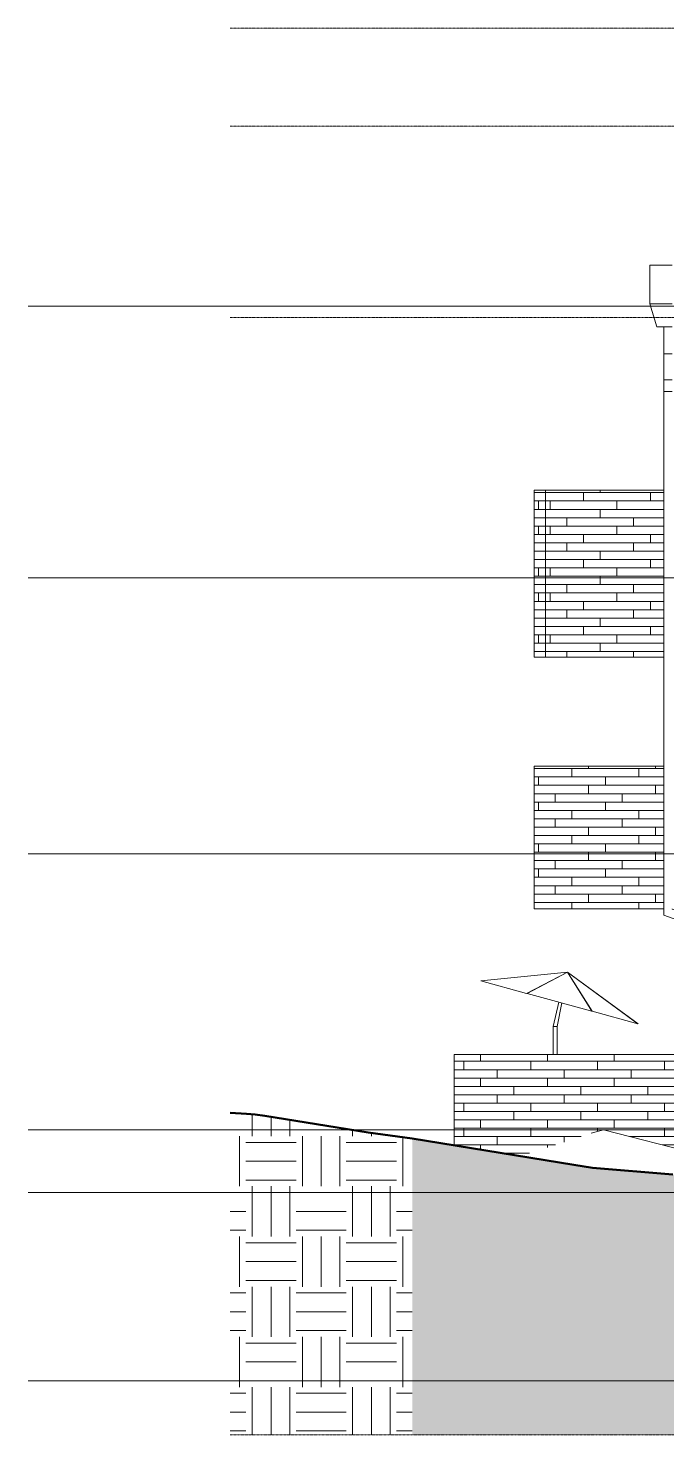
# Model space of a CAD drawing. Header units: inches. Extents: x -4169 to 1533, y -251 to 585.
# Drawn here: x -4169 to -3863, y -146 to 527 of the extents above; entities that cross this region are included whole.
import ezdxf

# ---------------------------------------------------------------- set-up
doc = ezdxf.new("R2010")
doc.units = ezdxf.units.IN
doc.header["$MEASUREMENT"] = 0
doc.linetypes.add('Aligning Line 1_8_', pattern=[0.25, 0.125, -0.125])
doc.linetypes.add('Grid Line 1_2_', pattern=[0.875, 0.5, -0.125, 0.125, -0.125])
for name, color, linetype, lineweight in [('0-1', 7, 'Continuous', 5), ('A-FLOR-LEVL-1', 51, 'Grid Line 1_2_', 9), ('A-GENM', 5, 'Continuous', 9), ('A-WALL', 113, 'Continuous', 13), ('A-WALL-PATT-1', 111, 'Continuous', 9), ('C-TOPO', 7, 'Continuous', 9), ('C-TOPO-1', 250, 'Continuous', 50), ('G-ANNO-SYMB', 111, 'Aligning Line 1_8_', 9), ('G-ANNO-SYMB-1', 147, 'Aligning Line 1_8_', 9), ('G-IMPT', 8, 'Continuous', 9), ('L-SITE', 91, 'Continuous', 9)]:
    doc.layers.add(name, color=color, linetype=linetype, lineweight=lineweight)
pattern_1 = [(0, (-2936.56, 0), (24, 24), [24, -24]), (0, (-2936.56, 9), (24, 24), [24, -24]), (0, (-2936.56, 18), (24, 24), [24, -24]), (90, (-2933.56, 21), (-24, 24), [24, -24]), (90, (-2924.56, 21), (-24, 24), [24, -24]), (90, (-2915.56, 21), (-24, 24), [24, -24])]
pattern_2 = [(0, (-3824.324, 0.8), (0, 4), []), (90, (-3824.324, 0.8), (-8, 8), [4, -28]), (90, (-3808.324, 4.8), (-8, 8), [4, -28])]

# ---------------------------------------------------------------- blocks, each defined once
blk = doc.blocks.new('CTR - 2nd Phase_rvt-1-BUILDING ELEVATION - WEST')
at = {"layer": 'A-FLOR-LEVL-1'}
for p, q in [((-4168.71, 394), (-1856.66, 394)), ((-4168.71, 264), (-1856.66, 264)), ((-4168.71, 132), (-1856.66, 132)), ((-4168.71, 0), (-1856.66, 0)), ((-4168.71, -30), (-1856.66, -30)), ((-4168.71, -120), (-1856.66, -120))]:
    blk.add_line(p, q, dxfattribs=at)
at = {"layer": 'G-ANNO-SYMB-1'}
for p, q in [((-1953.4, 526.95), (-4072, 526.95)), ((-1953.4, 388.59), (-4072, 388.59))]:
    blk.add_line(p, q, dxfattribs=at)
blk = doc.blocks.new('CTR  - Topography_rvt-1-BUILDING ELEVATION - WEST')
at = {"layer": 'C-TOPO'}
h = blk.add_hatch(dxfattribs=at)
h.set_pattern_fill('FP_6', color=256, style=0, pattern_type=2)
h.set_pattern_definition(pattern_1)
h.paths.add_polyline_path([(-4064.23, -145.85), (-4064.23, 7.68), (-4072, 8.12), (-4072, -145.85), (-4070.34, -145.85)], flags=0)
h = blk.add_hatch(dxfattribs=at)
h.set_pattern_fill('FP_6', color=256, style=0, pattern_type=2)
h.set_pattern_definition(pattern_1)
h.paths.add_polyline_path([(-4027.88, -145.85), (-3984.99, -145.85), (-3984.99, -4.1), (-4006.11, -1.19), (-4055.42, 6.78), (-4060.1, 7.44), (-4064.23, 7.68), (-4064.23, -145.85), (-4057.37, -145.85)], flags=0)
h = blk.add_hatch(dxfattribs=at)
h.set_pattern_fill('FP_6', color=256, style=0, pattern_type=2)
h.set_pattern_definition(pattern_1)
h.paths.add_polyline_path([(-3984.99, -145.85), (-1953.4, -145.85), (-1953.4, -1.09), (-1969.95, -1.08), (-2011.33, -0.84), (-2066.39, -0.87), (-2097.03, -1.51), (-2578.71, -2.92), (-2634.34, -2.92), (-2653.71, -3), (-3639.93, -3), (-3847.12, -22.5), (-3898.72, -18.12), (-3984.99, -4.1), (-3984.99, -61.75)], flags=0)
at = {"layer": 'A-FLOR-LEVL-1'}
for p, q in [((-4168.71, 0), (-1856.66, 0)), ((-4168.71, -120), (-1856.66, -120))]:
    blk.add_line(p, q, dxfattribs=at)
at = {"layer": 'C-TOPO'}
for p, q in [((-4072, 8.12), (-4064.23, 7.68)), ((-4060.1, 7.44), (-4064.23, 7.68)), ((-4060.1, 7.44), (-4055.42, 6.78)), ((-4006.11, -1.19), (-4055.42, 6.78)), ((-3893.57, 0), (-3899.4, -1.58)), ((-3829.32, -16.35), (-3893.57, 0)), ((-4006.11, -1.19), (-3984.99, -4.1)), ((-3907.63, -16.67), (-3984.99, -4.1)), ((-3898.72, -18.12), (-3907.63, -16.67)), ((-3860.32, -21.38), (-3898.72, -18.12))]:
    blk.add_line(p, q, dxfattribs=at)
at = {"layer": 'C-TOPO-1'}
for p, q in [((-4072, 8.12), (-4064.23, 7.68)), ((-4064.23, 7.68), (-4060.1, 7.44)), ((-4060.1, 7.44), (-4055.42, 6.78)), ((-4055.42, 6.78), (-4006.11, -1.19)), ((-4006.11, -1.19), (-3984.99, -4.1)), ((-3984.99, -4.1), (-3907.63, -16.67)), ((-3907.63, -16.67), (-3898.72, -18.12)), ((-3898.72, -18.12), (-3860.32, -21.38))]:
    blk.add_line(p, q, dxfattribs=at)
at = {"layer": 'G-ANNO-SYMB-1'}
for p, q in [((-1953.4, 480), (-4072, 480)), ((-1953.4, 0), (-4072, 0))]:
    blk.add_line(p, q, dxfattribs=at)
blk = doc.blocks.new('CTR - 1st Phase - Common Walls_rvt-1-BUILDING ELEVATION - WEST')
at = {"layer": 'A-FLOR-LEVL-1'}
for p, q in [((-4168.71, 394), (-1856.66, 394)), ((-4168.71, 264), (-1856.66, 264)), ((-4168.71, 132), (-1856.66, 132)), ((-4168.71, 0), (-1856.66, 0)), ((-4168.71, -30), (-1856.66, -30)), ((-4168.71, -120), (-1856.66, -120))]:
    blk.add_line(p, q, dxfattribs=at)
at = {"layer": 'G-ANNO-SYMB-1'}
for p, q in [((-1953.4, 526.95), (-4072, 526.95)), ((-1953.4, 526.95), (-4072, 526.95)), ((-1953.4, 480), (-4072, 480)), ((-1953.4, 0), (-4072, 0))]:
    blk.add_line(p, q, dxfattribs=at)
blk = doc.blocks.new('Outdoor Table01 - 02ZUTB01_dwg-1294291-BUILDING ELEVATION - WEST')
at = {"layer": 'G-IMPT'}
for p, q in [((-3086.64, 75.5), (-3128.21, 71.29)), ((-3086.64, 75.5), (-3128.21, 71.29)), ((-3086.64, 75.5), (-3128.1, 71.26)), ((-3086.64, 75.5), (-3106.27, 65.31)), ((-3086.64, 75.5), (-3106.02, 65.24)), ((-3086.64, 75.5), (-3075.15, 56.82)), ((-3086.64, 75.5), (-3052.96, 50.77)), ((-3086.64, 75.5), (-3052.96, 50.77)), ((-3086.64, 75.5), (-3053.06, 50.8)), ((-3086.64, 75.5), (-3074.89, 56.75)), ((-3106.27, 65.31), (-3128.1, 71.26)), ((-3075.15, 56.82), (-3106.02, 65.24)), ((-3093.64, 49.5), (-3090.85, 61.1)), ((-3091.64, 49.5), (-3089.4, 60.7)), ((-3053.06, 50.8), (-3074.89, 56.75)), ((-3093.64, 36), (-3093.64, 49.5)), ((-3093.64, 49.5), (-3091.64, 49.5)), ((-3091.64, 36), (-3091.64, 49.5))]:
    blk.add_line(p, q, dxfattribs=at)
blk = doc.blocks.new('Outdoor Table01 - Outdoor Table01-1899970-BUILDING ELEVATION - WEST')
at = {"zscale": -1}
blk.add_blockref('Outdoor Table01 - 02ZUTB01_dwg-1294291-BUILDING ELEVATION - WEST', (-824, 0), dxfattribs=at)
blk = doc.blocks.new('077123 - Manufactured Gutters and Downspouts - 077123 - Manufactured Gutters and Downspouts-V12-BUILDING ELEVATION - WEST')
at = {"layer": 'A-GENM'}
for p, q in [((-3871.39, 413.51), (-3860.72, 413.51)), ((-3871.39, 395.11), (-3871.39, 413.51)), ((-3868.04, 384.1), (-3871.39, 395.11)), ((-3860.72, 395.11), (-3871.39, 395.11)), ((-3860.72, 384.1), (-3868.04, 384.1)), ((-3864.7, 371.1), (-3864.7, 384.1)), ((-3864.7, 358.75), (-3864.7, 371.1)), ((-3860.72, 371.1), (-3864.7, 371.1)), ((-3864.7, 353.15), (-3864.7, 358.75)), ((-3860.72, 358.75), (-3864.7, 358.75)), ((-3860.72, 353.15), (-3864.7, 353.15)), ((-3864.7, 353.15), (-3864.7, 102.78)), ((-3864.7, 353.15), (-3860.72, 353.15)), ((-3864.7, 102.78), (-3834.82, 91.91)), ((-3860.7, 105.58), (-3860.7, 105.75)), ((-3830.82, 94.71), (-3860.7, 105.58)), ((-3834.82, 91.91), (-3834.82, 36))]:
    blk.add_line(p, q, dxfattribs=at)

msp = doc.modelspace()

# ---------------------------------------------------------------- hatches: boundary and pattern name
at = {"layer": 'A-WALL-PATT-1'}
h = msp.add_hatch(dxfattribs=at)
h.set_pattern_fill('FP_5', color=256, style=0, pattern_type=2)
h.set_pattern_definition([(0, (-3924.599, 264.8), (0, 4), []), (90, (-3924.599, 264.8), (-8, 8), [4, -28]), (90, (-3908.599, 268.8), (-8, 8), [4, -28])])
h.paths.add_polyline_path([(-3926.72, 226.12), (-3921.19, 226.12), (-3921.19, 306), (-3926.72, 306), (-3926.72, 274.68)], flags=0)
h = msp.add_hatch(dxfattribs=at)
h.set_pattern_fill('FP_4', color=256, style=0, pattern_type=2)
h.set_pattern_definition([(0, (-3919.068, 264.8), (0, 4), []), (90, (-3919.068, 264.8), (-8, 8), [4, -28]), (90, (-3903.068, 268.8), (-8, 8), [4, -28])])
h.paths.add_polyline_path([(-3873.38, 226.12), (-3864.7, 226.12), (-3864.7, 306), (-3921.19, 306), (-3921.19, 226.12)], flags=0)
h = msp.add_hatch(dxfattribs=at)
h.set_pattern_fill('FP_3', color=256, style=0, pattern_type=2)
h.set_pattern_definition([(0, (-3924.599, 132.8), (0, 4), []), (90, (-3924.599, 132.8), (-8, 8), [4, -28]), (90, (-3908.599, 136.8), (-8, 8), [4, -28])])
h.paths.add_polyline_path([(-3926.72, 105.75), (-3864.7, 105.75), (-3864.7, 174), (-3926.72, 174), (-3926.72, 106.47)], flags=0)
h = msp.add_hatch(dxfattribs=at)
h.set_pattern_fill('FP_7', color=256, style=0, pattern_type=2)
h.set_pattern_definition(pattern_2)
h.paths.add_polyline_path([(-3960.6, -8.07), (-3960.6, 36), (-3964.85, 36), (-3964.85, -7.38)], flags=0)
h = msp.add_hatch(dxfattribs=at)
h.set_pattern_fill('FP_7', color=256, style=0, pattern_type=2)
h.set_pattern_definition(pattern_2)
h.paths.add_polyline_path([(-3829.32, -16.35), (-3829.32, -0.25), (-3830.93, -0.25), (-3830.93, 0.25), (-3829.32, 0.25), (-3829.32, 36), (-3960.6, 36), (-3960.6, -8.07), (-3933.04, -12.54), (-3898.14, -1.24), (-3893.57, 0), (-3830.72, -15.99)], flags=0)

# ---------------------------------------------------------------- linework, layer by layer
at = {"layer": 'A-FLOR-LEVL-1'}
for p, q in [((-4167.96, 394), (-1857.41, 394)), ((-4167.96, 264), (-1857.41, 264)), ((-4167.96, 132), (-1857.41, 132)), ((-4167.96, 0), (-1857.41, 0)), ((-4167.96, -30), (-1857.41, -30)), ((-4167.96, -120), (-1857.41, -120))]:
    msp.add_line(p, q, dxfattribs=at)
at = {"layer": 'A-WALL'}
for p, q in [((-3864.7, 306), (-3926.72, 306)), ((-3926.72, 306), (-3926.72, 226.12)), ((-3921.19, 306), (-3921.19, 226.12)), ((-3926.72, 226.12), (-3864.7, 226.12)), ((-3864.7, 174), (-3926.72, 174)), ((-3926.72, 174), (-3926.72, 105.75)), ((-3926.72, 105.75), (-3864.7, 105.75)), ((-3964.85, -7.38), (-3964.85, 36)), ((-3829.32, 36), (-3964.85, 36))]:
    msp.add_line(p, q, dxfattribs=at)
at = {"layer": 'G-ANNO-SYMB'}
for p, q in [((-1953.4, 526.95), (-4072, 526.95)), ((-1953.4, 480), (-4072, 480)), ((-1953.4, 0), (-4072, 0)), ((-1953.4, -145.84), (-4072, -145.84))]:
    msp.add_line(p, q, dxfattribs=at)

# ---------------------------------------------------------------- block references
at = {"layer": '0-1'}
for name in ['CTR - 2nd Phase_rvt-1-BUILDING ELEVATION - WEST', 'CTR - 1st Phase - Common Walls_rvt-1-BUILDING ELEVATION - WEST', 'CTR  - Topography_rvt-1-BUILDING ELEVATION - WEST']:
    msp.add_blockref(name, (0, 0), dxfattribs=at)
at = {"layer": 'A-GENM'}
msp.add_blockref('077123 - Manufactured Gutters and Downspouts - 077123 - Manufactured Gutters and Downspouts-V12-BUILDING ELEVATION - WEST', (0, 0), dxfattribs=at)
at = {"layer": 'L-SITE'}
msp.add_blockref('Outdoor Table01 - Outdoor Table01-1899970-BUILDING ELEVATION - WEST', (0, 0), dxfattribs=at)

doc.saveas('drawing.dxf')
